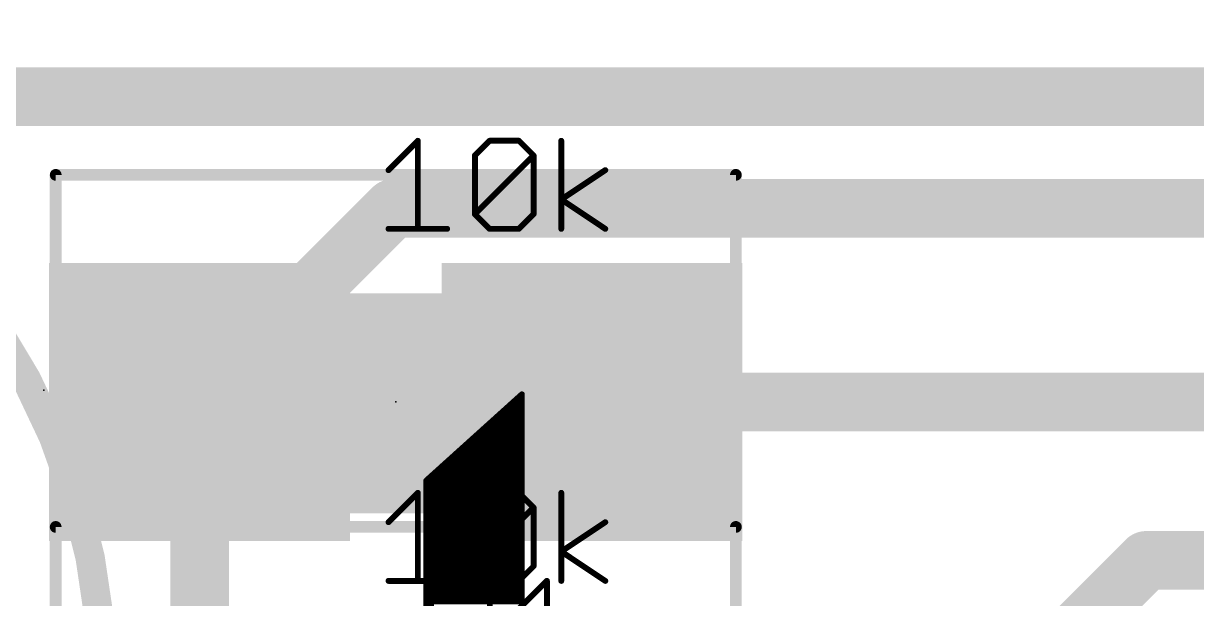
# Model space of a CAD drawing. Extents: x -34 to 73, y -15 to 16.
# Drawn here: x 4.99 to 10.07, y 13.07 to 15.56 of the extents above; entities that cross this region are included whole.
import ezdxf

# ---------------------------------------------------------------- set-up
doc = ezdxf.new("R2010")
doc.units = 0
for name, color, linetype in [('1', 12, 'CONTINUOUS'), ('16', 132, 'CONTINUOUS'), ('20', 53, 'CONTINUOUS'), ('21', 41, 'CONTINUOUS'), ('22', 40, 'CONTINUOUS'), ('23', 53, 'CONTINUOUS'), ('24', 53, 'CONTINUOUS'), ('25', 253, 'CONTINUOUS'), ('27', 253, 'CONTINUOUS'), ('29', 253, 'CONTINUOUS'), ('31', 253, 'CONTINUOUS'), ('35', 253, 'CONTINUOUS'), ('39', 12, 'CONTINUOUS'), ('51', 53, 'CONTINUOUS')]:
    doc.layers.add(name, color=color, linetype=linetype)

# ---------------------------------------------------------------- blocks, each defined once
blk = doc.blocks.new('RECT')
blk.add_solid([(-0.5, -0.5), (0.5, -0.5), (-0.5, 0.5), (0.5, 0.5)])

msp = doc.modelspace()

# ---------------------------------------------------------------- linework, layer by layer
at = {"layer": '1', "const_width": 0.254}
for points in [[(25.4, 15.24), (0, 15.24)], [(6.5922, 14.7574), (5.754, 13.9192)], [(18.2626, 14.7574), (6.5922, 14.7574)], [(5.754, 13.9192), (5.754, 12.3952)], [(7.454, 13.9192), (11.7348, 13.9192)], [(8.89, 12.2682), (9.8552, 13.2334)], [(11.0998, 13.2334), (9.8552, 13.2334)]]:
    msp.add_lwpolyline(points, dxfattribs=at)
at = {"layer": '1', "const_width": 0.127}
for points in [[(6.5922, 14.8209, 1), (6.5922, 14.6939)], [(6.6371, 14.7125, 1), (6.5473, 14.8023)], [(5.8175, 13.9192, 1), (5.6905, 13.9192)], [(5.7091, 13.9641, 1), (5.7989, 13.8743)], [(7.454, 13.9827, 1), (7.454, 13.8557)], [(9.8552, 13.2969, 1), (9.8552, 13.1699)], [(9.9001, 13.1885, 1), (9.8103, 13.2783)]]:
    msp.add_lwpolyline(points, format="xyb", dxfattribs=at)
at = {"layer": '16', "const_width": 0.254}
msp.add_lwpolyline([(25.4, 15.24), (0, 15.24)], dxfattribs=at)
at = {"layer": '20', "const_width": 0.254}
msp.add_lwpolyline([(25.4, 15.24), (0, 15.24)], dxfattribs=at)
at = {"layer": '22', "const_width": 0.0254}
for points in [[(7.1501, 13.9522), (6.7361, 13.5788)], [(7.1135, 13.9192), (7.1501, 13.9192)], [(7.1417, 13.9446), (7.1501, 13.9446)], [(7.1501, 12.5222), (7.1501, 13.9522)], [(7.0572, 13.8684), (7.1501, 13.8684)], [(7.0854, 13.8938), (7.1501, 13.8938)], [(7.0009, 13.8176), (7.1501, 13.8176)], [(7.029, 13.843), (7.1501, 13.843)], [(6.9445, 13.7668), (7.1501, 13.7668)], [(6.9727, 13.7922), (7.1501, 13.7922)], [(6.8882, 13.716), (7.1501, 13.716)], [(6.9164, 13.7414), (7.1501, 13.7414)], [(6.8319, 13.6652), (7.1501, 13.6652)], [(6.8601, 13.6906), (7.1501, 13.6906)], [(6.7756, 13.6144), (7.1501, 13.6144)], [(6.8037, 13.6398), (7.1501, 13.6398)], [(6.7361, 13.5788), (6.7361, 11.5214)], [(6.7361, 13.5636), (7.1501, 13.5636)], [(6.7474, 13.589), (7.1501, 13.589)], [(6.7361, 13.5382), (7.1501, 13.5382)], [(6.7361, 13.5128), (7.1501, 13.5128)], [(6.7361, 13.4874), (7.1501, 13.4874)], [(6.7361, 13.462), (7.1501, 13.462)], [(6.7361, 13.4366), (7.1501, 13.4366)], [(6.7361, 13.4112), (7.1501, 13.4112)], [(6.7361, 13.3858), (7.1501, 13.3858)], [(6.7361, 13.3604), (7.1501, 13.3604)], [(6.7361, 13.335), (7.1501, 13.335)], [(6.7361, 13.3096), (7.1501, 13.3096)], [(6.7361, 13.2842), (7.1501, 13.2842)], [(6.7361, 13.2588), (7.1501, 13.2588)], [(6.7361, 13.2334), (7.1501, 13.2334)], [(6.7361, 13.208), (7.1501, 13.208)], [(6.7361, 13.1826), (7.1501, 13.1826)], [(6.7361, 13.1572), (7.1501, 13.1572)], [(6.7361, 13.1318), (7.1501, 13.1318)], [(6.7361, 13.1064), (7.1501, 13.1064)], [(6.7361, 13.081), (7.1501, 13.081)], [(6.7361, 13.0556), (7.1501, 13.0556)]]:
    msp.add_lwpolyline(points, dxfattribs=at)
at = {"layer": '22', "const_width": 0.0127}
for points in [[(7.1135, 13.9255, 1), (7.1135, 13.9129)], [(7.1417, 13.951, 1), (7.1417, 13.9383)], [(7.1565, 13.9522, 1), (7.1437, 13.9522)], [(7.1544, 13.9475, 1), (7.1458, 13.9569)], [(7.1501, 13.9383, 1), (7.1501, 13.951)], [(7.1501, 13.9129, 1), (7.1501, 13.9255)], [(7.0572, 13.8748, 1), (7.0572, 13.8621)], [(7.0854, 13.9002, 1), (7.0854, 13.8875)], [(7.1501, 13.8875, 1), (7.1501, 13.9002)], [(7.1501, 13.8621, 1), (7.1501, 13.8748)], [(7.0009, 13.8239, 1), (7.0009, 13.8113)], [(7.029, 13.8493, 1), (7.029, 13.8367)], [(7.1501, 13.8367, 1), (7.1501, 13.8493)], [(7.1501, 13.8113, 1), (7.1501, 13.8239)], [(6.9445, 13.7731, 1), (6.9445, 13.7605)], [(6.9727, 13.7986, 1), (6.9727, 13.7859)], [(7.1501, 13.7859, 1), (7.1501, 13.7986)], [(7.1501, 13.7605, 1), (7.1501, 13.7731)], [(6.8882, 13.7224, 1), (6.8882, 13.7097)], [(6.9164, 13.7477, 1), (6.9164, 13.7351)], [(7.1501, 13.7351, 1), (7.1501, 13.7477)], [(7.1501, 13.7097, 1), (7.1501, 13.7224)], [(6.8319, 13.6715, 1), (6.8319, 13.6589)], [(6.8601, 13.6969, 1), (6.8601, 13.6843)], [(7.1501, 13.6843, 1), (7.1501, 13.6969)], [(7.1501, 13.6589, 1), (7.1501, 13.6715)], [(6.7756, 13.6207, 1), (6.7756, 13.6081)], [(6.8037, 13.6462, 1), (6.8037, 13.6335)], [(7.1501, 13.6335, 1), (7.1501, 13.6462)], [(7.1501, 13.6081, 1), (7.1501, 13.6207)], [(6.7318, 13.5835, 1), (6.7404, 13.5741)], [(6.7361, 13.57, 1), (6.7361, 13.5573)], [(6.7425, 13.5788, 1), (6.7298, 13.5788)], [(6.7474, 13.5953, 1), (6.7474, 13.5827)], [(7.1501, 13.5827, 1), (7.1501, 13.5953)], [(7.1501, 13.5573, 1), (7.1501, 13.57)], [(6.7361, 13.5445, 1), (6.7361, 13.5319)], [(6.7361, 13.5191, 1), (6.7361, 13.5065)], [(7.1501, 13.5319, 1), (7.1501, 13.5445)], [(7.1501, 13.5065, 1), (7.1501, 13.5191)], [(6.7361, 13.4938, 1), (6.7361, 13.4811)], [(6.7361, 13.4684, 1), (6.7361, 13.4557)], [(7.1501, 13.4811, 1), (7.1501, 13.4938)], [(7.1501, 13.4557, 1), (7.1501, 13.4684)], [(6.7361, 13.4176, 1), (6.7361, 13.4049)], [(6.7361, 13.4429, 1), (6.7361, 13.4303)], [(7.1501, 13.4303, 1), (7.1501, 13.4429)], [(7.1501, 13.4049, 1), (7.1501, 13.4176)], [(6.7361, 13.3922, 1), (6.7361, 13.3795)], [(6.7361, 13.3667, 1), (6.7361, 13.3541)], [(7.1501, 13.3795, 1), (7.1501, 13.3922)], [(7.1501, 13.3541, 1), (7.1501, 13.3667)], [(6.7361, 13.3414, 1), (6.7361, 13.3287)], [(6.7361, 13.316, 1), (6.7361, 13.3033)], [(7.1501, 13.3287, 1), (7.1501, 13.3414)], [(7.1501, 13.3033, 1), (7.1501, 13.316)], [(6.7361, 13.2652, 1), (6.7361, 13.2525)], [(6.7361, 13.2905, 1), (6.7361, 13.2779)], [(7.1501, 13.2779, 1), (7.1501, 13.2905)], [(7.1501, 13.2525, 1), (7.1501, 13.2652)], [(6.7361, 13.2398, 1), (6.7361, 13.2271)], [(6.7361, 13.2143, 1), (6.7361, 13.2017)], [(7.1501, 13.2271, 1), (7.1501, 13.2398)], [(7.1501, 13.2017, 1), (7.1501, 13.2143)], [(6.7361, 13.189, 1), (6.7361, 13.1763)], [(6.7361, 13.1636, 1), (6.7361, 13.1509)], [(7.1501, 13.1763, 1), (7.1501, 13.189)], [(7.1501, 13.1509, 1), (7.1501, 13.1636)], [(6.7361, 13.1128, 1), (6.7361, 13.1001)], [(6.7361, 13.1381, 1), (6.7361, 13.1255)], [(7.1501, 13.1255, 1), (7.1501, 13.1381)], [(7.1501, 13.1001, 1), (7.1501, 13.1128)], [(6.7361, 13.0874, 1), (6.7361, 13.0747)], [(7.1501, 13.0747, 1), (7.1501, 13.0874)]]:
    msp.add_lwpolyline(points, format="xyb", dxfattribs=at)
at = {"layer": '23'}
msp.add_point((6.604, 13.9192), dxfattribs=at)
at = {"layer": '24'}
msp.add_point((5.08, 13.97), dxfattribs=at)
at = {"layer": '25', "const_width": 0.0127}
for points in [[(6.7636, 13.1448, 1), (6.7509, 13.1448)], [(6.7573, 13.1512, 1), (6.7573, 13.1385)], [(6.9524, 13.1493, 1), (6.9435, 13.1403)], [(6.9479, 13.1385, 1), (6.9479, 13.1512)], [(7.2649, 13.1448, 1), (7.2522, 13.1448)], [(7.2631, 13.1403, 1), (7.2541, 13.1493)], [(7.0179, 13.0813, 1), (7.0052, 13.0813)], [(7.007, 13.0768, 1), (7.016, 13.0858)]]:
    msp.add_lwpolyline(points, format="xyb", dxfattribs=at)
at = {"layer": '25', "const_width": 0.0254}
for points in [[(6.7573, 12.7635), (6.7573, 13.1448)], [(6.7573, 13.1448), (6.9479, 13.1448)], [(6.9479, 13.1448), (7.0115, 13.0813)], [(7.1315, 13.0177), (7.2586, 13.1448)], [(7.2586, 13.1448), (7.2586, 12.7635)], [(7.0115, 13.0813), (7.0115, 12.9542)]]:
    msp.add_lwpolyline(points, dxfattribs=at)
at = {"layer": '27', "const_width": 0.0254}
for points in [[(6.5724, 14.9227), (6.6996, 15.0498)], [(6.6996, 15.0498), (6.6996, 14.6685)], [(6.9467, 14.9863), (7.0102, 15.0498)], [(7.0102, 15.0498), (7.1373, 15.0498)], [(7.1373, 15.0498), (7.2009, 14.9863)], [(7.3209, 14.6685), (7.3209, 15.0498)], [(6.9467, 14.7321), (6.9467, 14.9863)], [(6.9467, 14.7321), (7.2009, 14.9863)], [(7.2009, 14.9863), (7.2009, 14.7321)], [(7.3209, 14.7956), (7.5115, 14.9227)], [(7.5115, 14.6685), (7.3209, 14.7956)], [(7.0102, 14.6685), (6.9467, 14.7321)], [(7.2009, 14.7321), (7.1373, 14.6685)], [(6.5724, 14.6685), (6.8267, 14.6685)], [(7.1373, 14.6685), (7.0102, 14.6685)], [(6.5724, 13.3987), (6.6996, 13.5258)], [(6.6996, 13.5258), (6.6996, 13.1445)], [(6.9467, 13.4623), (7.0102, 13.5258)], [(7.0102, 13.5258), (7.1373, 13.5258)], [(7.1373, 13.5258), (7.2009, 13.4623)], [(7.3209, 13.1445), (7.3209, 13.5258)], [(6.9467, 13.2081), (6.9467, 13.4623)], [(6.9467, 13.2081), (7.2009, 13.4623)], [(7.2009, 13.4623), (7.2009, 13.2081)], [(7.3209, 13.2716), (7.5115, 13.3987)], [(7.5115, 13.1445), (7.3209, 13.2716)], [(7.0102, 13.1445), (6.9467, 13.2081)], [(7.2009, 13.2081), (7.1373, 13.1445)], [(6.5724, 13.1445), (6.8267, 13.1445)], [(7.1373, 13.1445), (7.0102, 13.1445)]]:
    msp.add_lwpolyline(points, dxfattribs=at)
at = {"layer": '27', "const_width": 0.0127}
for points in [[(6.7059, 15.0498, 1), (6.6932, 15.0498)], [(6.704, 15.0453, 1), (6.6951, 15.0543)], [(7.0102, 15.0562, 1), (7.0102, 15.0435)], [(7.0147, 15.0453, 1), (7.0057, 15.0543)], [(7.1418, 15.0543, 1), (7.1328, 15.0453)], [(7.1373, 15.0435, 1), (7.1373, 15.0562)], [(7.3272, 15.0498, 1), (7.3145, 15.0498)], [(6.953, 14.9863, 1), (6.9403, 14.9863)], [(6.9422, 14.9908, 1), (6.9511, 14.9818)], [(7.2072, 14.9863, 1), (7.1945, 14.9863)], [(7.2054, 14.9818, 1), (7.1964, 14.9908)], [(7.1964, 14.9818, 1), (7.2054, 14.9908)], [(6.568, 14.9272, 1), (6.5769, 14.9182)], [(7.515, 14.9174, 1), (7.508, 14.928)], [(7.3244, 14.8009, 1), (7.3173, 14.7903)], [(7.3173, 14.8009, 1), (7.3244, 14.7903)], [(6.9403, 14.7321, 1), (6.953, 14.7321)], [(6.9511, 14.7365, 1), (6.9422, 14.7276)], [(6.9422, 14.7365, 1), (6.9511, 14.7276)], [(7.1945, 14.7321, 1), (7.2072, 14.7321)], [(7.2054, 14.7276, 1), (7.1964, 14.7365)], [(6.5724, 14.6748, 1), (6.5724, 14.6622)], [(6.6932, 14.6685, 1), (6.7059, 14.6685)], [(6.8267, 14.6622, 1), (6.8267, 14.6748)], [(7.0102, 14.6748, 1), (7.0102, 14.6622)], [(7.0057, 14.664, 1), (7.0147, 14.673)], [(7.1328, 14.673, 1), (7.1418, 14.664)], [(7.1373, 14.6622, 1), (7.1373, 14.6748)], [(7.3145, 14.6685, 1), (7.3272, 14.6685)], [(7.508, 14.6632, 1), (7.515, 14.6738)], [(6.7059, 13.5258, 1), (6.6932, 13.5258)], [(6.704, 13.5213, 1), (6.6951, 13.5303)], [(7.0102, 13.5322, 1), (7.0102, 13.5195)], [(7.0147, 13.5213, 1), (7.0057, 13.5303)], [(7.1418, 13.5303, 1), (7.1328, 13.5213)], [(7.1373, 13.5195, 1), (7.1373, 13.5322)], [(7.3272, 13.5258, 1), (7.3145, 13.5258)], [(6.953, 13.4623, 1), (6.9403, 13.4623)], [(6.9422, 13.4668, 1), (6.9511, 13.4578)], [(7.2072, 13.4623, 1), (7.1945, 13.4623)], [(7.1964, 13.4578, 1), (7.2054, 13.4668)], [(7.2054, 13.4578, 1), (7.1964, 13.4668)], [(6.568, 13.4032, 1), (6.5769, 13.3942)], [(7.515, 13.3934, 1), (7.508, 13.404)], [(7.3244, 13.2769, 1), (7.3173, 13.2663)], [(7.3173, 13.2769, 1), (7.3244, 13.2663)], [(6.9403, 13.2081, 1), (6.953, 13.2081)], [(6.9511, 13.2125, 1), (6.9422, 13.2036)], [(6.9422, 13.2125, 1), (6.9511, 13.2036)], [(7.1945, 13.2081, 1), (7.2072, 13.2081)], [(7.2054, 13.2036, 1), (7.1964, 13.2125)], [(6.5724, 13.1509, 1), (6.5724, 13.1382)], [(6.6932, 13.1445, 1), (6.7059, 13.1445)], [(6.8267, 13.1382, 1), (6.8267, 13.1509)], [(7.0102, 13.1509, 1), (7.0102, 13.1382)], [(7.0057, 13.14, 1), (7.0147, 13.149)], [(7.1328, 13.149, 1), (7.1418, 13.14)], [(7.1373, 13.1382, 1), (7.1373, 13.1509)], [(7.3145, 13.1445, 1), (7.3272, 13.1445)], [(7.508, 13.1392, 1), (7.515, 13.1498)]]:
    msp.add_lwpolyline(points, format="xyb", dxfattribs=at)
at = {"layer": '39'}
for points, const_width in [([(2.54, 9.906, 1), (2.54, 15.494, 1), (2.54, 9.906)], 0.127), ([(5.1437, 14.9022, 1), (5.1183, 14.9022)], 0.0254), ([(5.131, 14.9149, 1), (5.131, 14.8895)], 0.0254), ([(8.0897, 14.9022, 1), (8.0643, 14.9022)], 0.0254), ([(8.077, 14.8895, 1), (8.077, 14.9149)], 0.0254), ([(5.1437, 13.3782, 1), (5.1183, 13.3782)], 0.0254), ([(5.131, 13.3909, 1), (5.131, 13.3655)], 0.0254), ([(8.0897, 13.3782, 1), (8.0643, 13.3782)], 0.0254), ([(8.077, 13.3655, 1), (8.077, 13.3909)], 0.0254)]:
    msp.add_lwpolyline(points, format="xyb", dxfattribs=dict(at, const_width=const_width))
at = {"layer": '39', "const_width": 0.0508}
for points in [[(5.131, 12.9362), (5.131, 14.9022)], [(5.131, 14.9022), (8.077, 14.9022)], [(8.077, 14.9022), (8.077, 12.9362)], [(5.131, 11.4122), (5.131, 13.3782)], [(5.131, 13.3782), (8.077, 13.3782)], [(8.077, 13.3782), (8.077, 11.4122)]]:
    msp.add_lwpolyline(points, dxfattribs=at)
at = {"layer": '51', "const_width": 0.1016}
for points in [[(6.96, 14.3382), (6.248, 14.3382)], [(6.96, 13.4872), (6.248, 13.4872)]]:
    msp.add_lwpolyline(points, dxfattribs=at)
at = {"layer": '51', "const_width": 0.0508}
for points in [[(6.248, 14.3636, 1), (6.248, 14.3128)], [(6.96, 14.3128, 1), (6.96, 14.3636)], [(6.248, 13.5126, 1), (6.248, 13.4618)], [(6.96, 13.4618, 1), (6.96, 13.5126)]]:
    msp.add_lwpolyline(points, format="xyb", dxfattribs=at)

# ---------------------------------------------------------------- block references
at = {"layer": '1', "xscale": 1.1, "rotation": 180}
for p in [(5.754, 13.9192), (7.454, 13.9192)]:
    msp.add_blockref('RECT', p, dxfattribs=at)
at = {"layer": '21', "xscale": 0.4572, "yscale": 0.762, "rotation": 180}
msp.add_blockref('RECT', (6.604, 13.9192), dxfattribs=at)
at = {"layer": '29', "xscale": 1.3032, "yscale": 1.2032, "rotation": 180}
for p in [(5.754, 13.9192), (7.454, 13.9192)]:
    msp.add_blockref('RECT', p, dxfattribs=at)
at = {"layer": '31', "xscale": 1.1, "rotation": 180}
for p in [(5.754, 13.9192), (7.454, 13.9192)]:
    msp.add_blockref('RECT', p, dxfattribs=at)
at = {"layer": '35', "xscale": 0.3998, "yscale": 0.6, "rotation": 180}
msp.add_blockref('RECT', (6.604, 13.9192), dxfattribs=at)
at = {"layer": '51', "xscale": 0.5001, "yscale": 0.95, "rotation": 180}
for p in [(6.0238, 13.9141), (7.1922, 13.9141)]:
    msp.add_blockref('RECT', p, dxfattribs=at)

doc.saveas('drawing.dxf')
